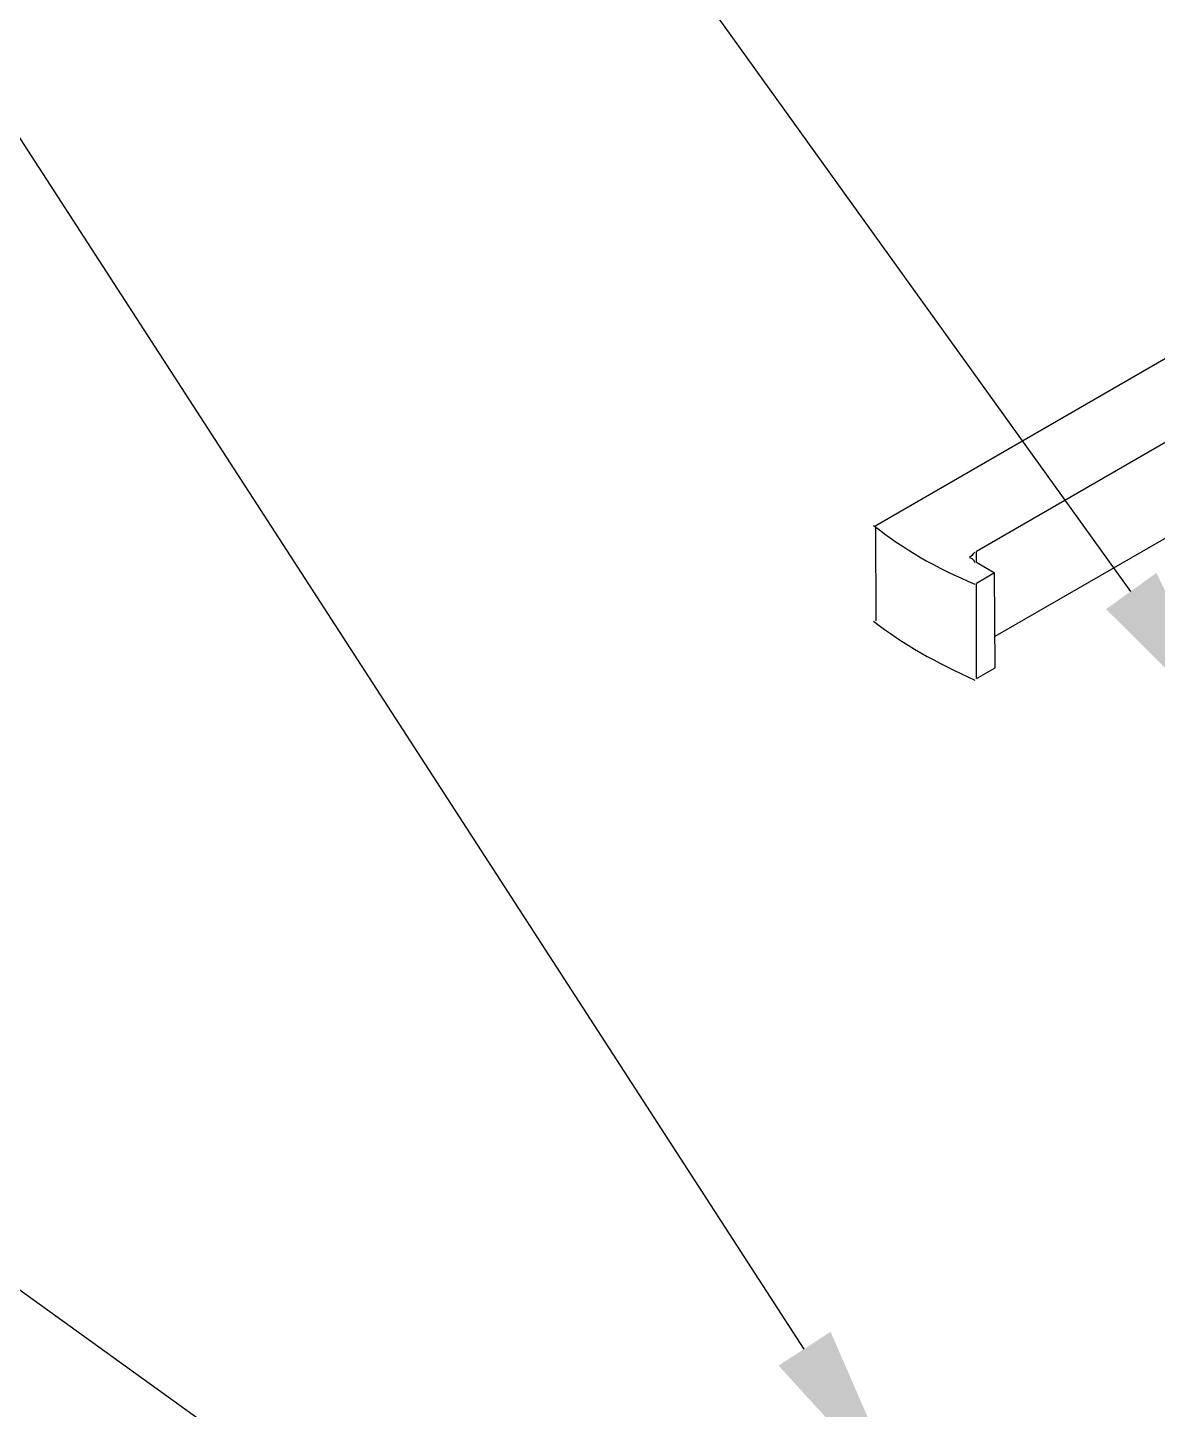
# Model space of a CAD drawing. Header units: inches. Extents: x 0.3 to 33.8, y 15.5 to 37.1.
# Drawn here: x 19.321 to 20.415, y 28.254 to 29.592 of the extents above; entities that cross this region are included whole.
import ezdxf

# ---------------------------------------------------------------- set-up
doc = ezdxf.new("R2010")
doc.units = ezdxf.units.IN
doc.header["$MEASUREMENT"] = 0

# ---------------------------------------------------------------- blocks, each defined once
blk = doc.blocks.new('60298_1')
at = {"transparency": 33554687}
for points in [[(20.4137, 29.0639), (20.4946, 28.9), (20.365, 29.0288)], [(20.0983, 28.3293), (20.1711, 28.1617), (20.0479, 28.2966)]]:
    blk.add_hatch(color=21, dxfattribs=at).paths.add_polyline_path(points)
at = {"color": 21, "transparency": 33554687}
for points in [[(20.3888, 29.0459), (19.1422, 30.78), (18.962, 30.78)], [(20.0728, 28.3126), (19.0849, 29.8375), (18.9047, 29.8375)], [(19.8466, 27.9852), (18.8277, 28.7195), (18.6475, 28.7195)]]:
    blk.add_lwpolyline(points, dxfattribs=at)
at = {"transparency": 33554687}
for points in [[(20.1425, 29.0175), (20.142, 29.1099), (20.4606, 29.2938), (20.5314, 29.253)], [(20.5314, 29.253), (20.2396, 29.0846)], [(20.2577, 29.0025), (20.4911, 29.1373)], [(20.2396, 29.0743), (20.2396, 29.0846)], [(20.2396, 29.0743), (20.2571, 29.064)], [(20.2577, 28.972), (20.2571, 29.064), (20.2396, 29.0536)], [(20.2396, 28.9617), (20.2396, 29.0536)], [(20.2396, 28.9617), (20.2577, 28.972)]]:
    blk.add_lwpolyline(points, dxfattribs=at)
for points in [[(20.1399, 29.1099), (20.1676, 29.0876), (20.2008, 29.0685), (20.238, 29.0531)], [(20.1399, 29.017), (20.1679, 28.9954), (20.2011, 28.9764), (20.238, 28.9602)]]:
    blk.add_open_spline(points, degree=3, dxfattribs=at)
blk.add_open_spline([(20.238, 29.0841), (20.2374, 29.0833), (20.2361, 29.0815), (20.2329, 29.0789), (20.2361, 29.0776), (20.2374, 29.0758), (20.238, 29.0738)], degree=3, knots=[0, 0, 0, 0, 1, 1, 1, 2, 2, 2, 2], dxfattribs=at)

msp = doc.modelspace()

# ---------------------------------------------------------------- block references
msp.add_blockref('60298_1', (0, 0))

doc.saveas('drawing.dxf')
